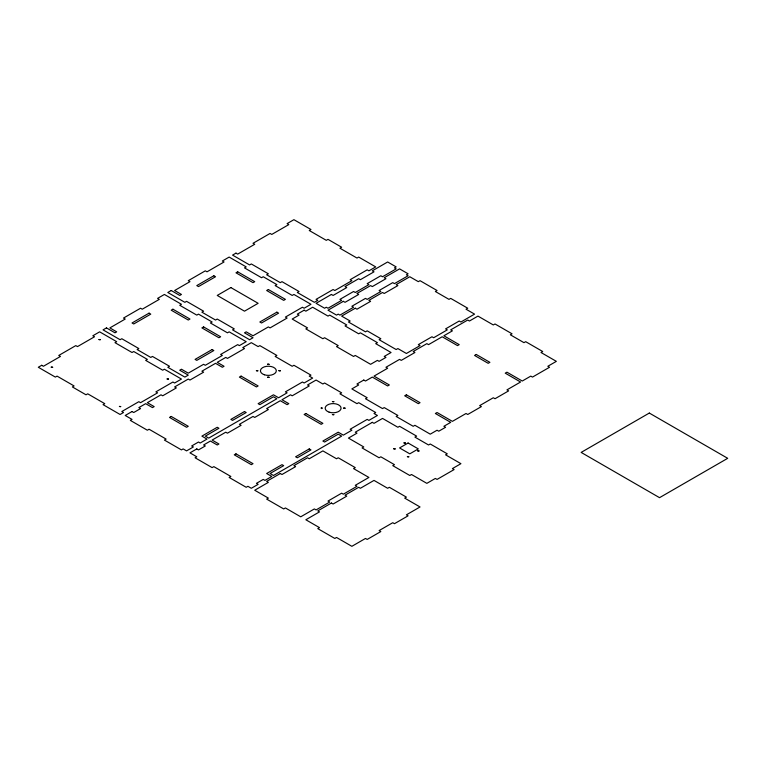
<?xml version="1.0" encoding="UTF-8"?>
<svg xmlns="http://www.w3.org/2000/svg" width="766" height="766" viewBox="0 0 766 766"><rect width="100%" height="100%" fill="white"/><g stroke="black" fill="none" stroke-linecap="round" stroke-linejoin="round"><path stroke-width="1.15" d="M417.604 450.82L419.031 450.954L417.604 450.82M267.65 377.207L269.077 377.265L267.65 377.207M51.236 367.153L52.653 367.259L51.236 367.153M98.948 339.606L100.375 339.711L99.025 339.501M119.4 406.507L120.817 406.612L119.467 406.401M167.112 378.959L168.539 379.065L167.112 378.959M256.409 370.696L257.836 370.801L256.409 370.696M267.66 364.195L269.077 364.31L267.66 364.195M278.91 370.696L280.327 370.801L278.91 370.696M332.415 401.585L333.832 401.69L332.415 401.585M332.415 414.569L333.832 414.684L332.415 414.569M343.666 408.077L345.083 408.182L343.666 408.077M393.762 448.809L395.189 448.914L393.762 448.809M403.988 442.911L405.405 443.016L403.988 442.911M407.397 456.68L408.814 456.795L407.397 456.68M321.193 408.029C321.94 409.781 323.405 406.938 321.193 408.029M41.709 365.286L38.3 367.259L55.343 377.092L57.048 376.116L74.091 385.949L72.387 386.935L86.012 394.806L87.717 393.82L104.76 403.663L103.056 404.649L120.099 414.483L123.508 412.52L121.804 411.534L138.847 401.69L140.551 402.677L157.585 392.843L155.881 391.857L172.924 382.014L174.629 383L181.446 379.065L164.403 369.222L162.698 370.208L145.664 360.374L147.359 359.388L133.734 351.517L132.03 352.504L114.986 342.661L116.691 341.674L99.647 331.841L92.83 335.776L94.534 336.762L77.49 346.596L75.786 345.61L58.752 355.453L60.457 356.439L43.413 366.272L41.709 365.286M106.464 327.905L103.056 329.868L120.099 339.711L121.804 338.725L138.847 348.568L137.143 349.545L150.768 357.416L152.472 356.439L169.516 366.272L167.811 367.259L184.855 377.092L188.264 375.129L179.742 370.208L181.446 369.222L188.264 373.157L203.603 364.31L205.307 365.286L222.341 355.453L220.637 354.466L237.68 344.633L239.385 345.61L246.202 341.674L229.158 331.841L227.454 332.827L210.42 322.984L212.125 321.998L198.49 314.127L196.785 315.113L179.742 305.27L181.446 304.293L164.403 294.45L157.585 298.386L159.29 299.372L142.256 309.205L140.551 308.229L123.508 318.062L125.212 319.049L109.873 327.905L116.691 331.841L114.986 332.827L106.464 327.905M171.22 290.515L167.811 292.488L184.855 302.321L186.559 301.335L203.603 311.178L201.898 312.164L215.533 320.035L217.238 319.049L234.272 328.892L232.567 329.868L249.611 339.711L253.019 337.739L244.498 332.827L246.202 331.841L253.019 335.776L268.359 326.919L270.063 327.905L287.106 318.062L285.402 317.086L302.436 307.243L304.14 308.229L310.958 304.293L293.914 294.45L292.21 295.437L275.176 285.594L276.88 284.617L263.245 276.746L261.541 277.723L244.498 267.889L246.202 266.903L229.158 257.07L222.341 261.005L224.045 261.982L207.011 271.825L205.307 270.838L188.264 280.682L189.968 281.658L174.629 290.515L181.446 294.45L179.742 295.437L171.22 290.515M235.976 253.134L232.567 255.097L249.611 264.94L251.315 263.954L268.359 273.788L266.654 274.774L280.289 282.644L281.993 281.658L299.027 291.501L297.323 292.488L314.366 302.321L317.775 300.358L316.071 299.372L333.114 289.529L334.819 290.515L351.862 280.682L350.158 279.695L367.192 269.852L368.896 270.838L375.713 266.903L358.68 257.07L356.975 258.046L339.932 248.213L341.636 247.226L328.001 239.356L326.297 240.342L309.253 230.499L310.958 229.513L293.914 219.679L287.106 223.615L288.811 224.601L271.767 234.434L270.063 233.448L253.019 243.291L254.724 244.277L237.68 254.111L235.976 253.134M149.064 313.141L132.03 322.984L133.734 323.97L150.768 314.127L149.064 313.141M213.829 275.76L196.785 285.594L198.49 286.58L215.533 276.746L213.829 275.76M172.924 309.205L171.22 310.192L188.264 320.035L189.968 319.049L172.924 309.205M237.68 271.825L235.976 272.811L253.019 282.644L254.724 281.658L237.68 271.825M230.863 287.566L217.238 295.437L244.498 311.178L258.132 303.307L230.863 287.566M203.603 326.919L201.898 327.905L218.932 337.739L220.637 336.762L203.603 326.919M268.359 289.529L266.654 290.515L283.698 300.358L285.402 299.372L268.359 289.529M212.125 349.545L195.081 359.388L196.785 360.374L213.829 350.531L212.125 349.545M276.88 312.164L259.837 321.998L261.541 322.984L278.585 313.141L276.88 312.164M304.14 310.192L297.323 314.127L299.027 315.113L292.21 319.049L307.549 327.905L305.845 328.892L322.888 338.725L324.593 337.739L338.227 345.61L336.523 346.596L353.566 356.439L355.271 355.453L370.6 364.31L377.418 360.374L379.122 361.351L385.94 357.416L384.235 356.439L391.053 352.504L375.713 343.647L377.418 342.661L360.384 332.827L358.68 333.804L345.045 325.933L346.749 324.956L329.706 315.113L328.001 316.099L312.662 307.243L305.845 311.178L304.14 310.192M331.41 294.45L316.071 303.307L324.593 308.229L326.297 307.243L328.001 308.229L341.636 300.358L339.932 299.372L353.566 291.501L355.271 292.488L368.896 284.617L367.192 283.631L380.826 275.76L382.531 276.746L396.166 268.876L394.461 267.889L396.166 266.903L387.644 261.982L372.305 270.838L374.009 271.825L360.384 279.695L358.68 278.709L345.045 286.58L346.749 287.566L333.114 295.437L331.41 294.45M132.03 411.534L125.212 415.469L132.03 419.404L130.325 420.39L147.359 430.224L149.064 429.238L166.107 439.081L164.403 440.067L181.446 449.901L183.151 448.914L186.559 450.887L193.377 446.951L191.672 445.965L198.49 442.03L200.194 443.016L207.011 439.081L201.898 436.132L217.238 427.275L218.932 428.261L205.307 436.132L208.716 438.095L276.88 398.741L273.472 396.778L259.837 404.649L258.132 403.663L273.472 394.806L278.585 397.755L287.106 392.843L285.402 391.857L302.436 382.014L304.14 383L312.662 378.078L309.253 376.116L310.958 375.129L293.914 365.286L292.21 366.272L275.176 356.439L276.88 355.453L259.837 345.61L258.132 346.596L251.315 342.661L242.793 347.582L244.498 348.568L227.454 358.402L225.75 357.416L217.238 362.337L224.045 366.272L222.341 367.259L215.533 363.323L201.898 371.194L203.603 372.18L189.968 380.051L188.264 379.065L174.629 386.935L176.333 387.922L162.698 395.792L160.994 394.806L147.359 402.677L154.177 406.612L152.472 407.598L145.664 403.663L138.847 407.598L140.551 408.584L133.734 412.52L132.03 411.534M343.34 301.335L328.001 310.192L336.523 315.113L338.227 314.127L339.932 315.113L353.566 307.243L351.862 306.256L365.487 298.386L367.192 299.372L380.826 291.501L379.122 290.515L392.757 282.644L394.461 283.631L408.096 275.76L406.392 274.774L408.096 273.788L399.574 268.876L384.235 277.723L385.94 278.709L372.305 286.58L370.6 285.594L356.975 293.464L358.68 294.45L345.045 302.321L343.34 301.335M355.271 308.229L341.636 316.099L350.158 321.021L348.453 321.998L365.487 331.841L367.192 330.855L380.826 338.725L379.122 339.711L396.166 349.545L397.87 348.568L406.392 353.48L420.027 345.61L418.322 344.633L431.957 336.762L433.661 337.739L447.287 329.868L445.582 328.892L459.217 321.021L460.921 321.998L474.556 314.127L466.034 309.205L467.739 308.229L450.695 298.386L448.991 299.372L435.356 291.501L437.06 290.515L420.027 280.682L418.322 281.658L409.8 276.746L396.166 284.617L397.87 285.594L384.235 293.464L382.531 292.488L368.896 300.358L370.6 301.335L356.975 309.205L355.271 308.229M171.22 416.455L169.516 417.432L186.559 427.275L188.264 426.289L171.22 416.455M241.089 376.116L239.385 377.092L256.428 386.935L258.132 385.949L241.089 376.116M244.498 411.534L230.863 419.404L232.567 420.39L246.202 412.52L244.498 411.534M196.785 448.914L189.968 452.859L196.785 456.795L195.081 457.771L212.125 467.614L213.829 466.628L230.863 476.471L229.158 477.448L246.202 487.291L247.906 486.305L251.315 488.277L258.132 484.342L256.428 483.356L263.245 479.42L264.95 480.406L271.767 476.471L266.654 473.512L281.993 464.665L283.698 465.642L270.063 473.512L273.472 475.485L341.636 436.132L338.227 434.159L324.593 442.03L322.888 441.044L338.227 432.196L343.34 435.145L351.862 430.224L350.158 429.238L367.192 419.404L368.896 420.39L377.418 415.469L374.009 413.496L375.713 412.52L358.68 402.677L356.975 403.663L339.932 393.82L341.636 392.843L324.593 383L322.888 383.986L316.071 380.051L307.549 384.972L309.253 385.949L292.21 395.792L290.515 394.806L281.993 399.728L288.811 403.663L287.106 404.649L280.289 400.714L266.654 408.584L268.359 409.561L254.724 417.432L253.019 416.455L239.385 424.326L241.089 425.302L227.454 433.173L225.75 432.196L212.125 440.067L218.932 444.002L217.238 444.979L210.42 441.044L203.603 444.979L205.307 445.965L198.49 449.901L196.785 448.914M235.976 453.836L234.272 454.822L251.315 464.665L253.019 463.679L235.976 453.836M305.845 413.496L304.14 414.483L321.184 424.326L322.888 423.339L305.845 413.496M363.783 380.051L356.975 383.986L358.68 384.972L351.862 388.908L367.192 397.755L365.487 398.741L382.531 408.584L384.235 407.598L397.87 415.469L396.166 416.455L413.209 426.289L414.913 425.302L430.253 434.159L437.06 430.224L438.765 431.21L445.582 427.275L443.878 426.289L450.695 422.353L435.356 413.496L437.06 412.52L452.4 421.367L466.034 413.496L467.739 414.483L481.374 406.612L479.669 405.626L493.304 397.755L495.008 398.741L508.634 390.871L506.939 389.884L520.564 382.014L505.234 373.157L506.939 372.18L522.268 381.028L530.79 376.116L532.494 377.092L549.538 367.259L547.834 366.272L556.355 361.351L541.016 352.504L542.721 351.517L525.677 341.674L523.973 342.661L510.338 334.79L512.042 333.804L495.008 323.97L493.304 324.956L477.965 316.099L469.443 321.021L467.739 320.035L450.695 329.868L452.4 330.855L443.878 335.776L459.217 344.633L457.513 345.61L442.174 336.762L428.548 344.633L426.844 343.647L413.209 351.517L414.913 352.504L401.279 360.374L399.574 359.388L385.94 367.259L387.644 368.245L374.009 376.116L389.348 384.972L387.644 385.949L372.305 377.092L365.487 381.028L363.783 380.051M309.253 448.914L295.619 456.795L297.323 457.771L310.958 449.901L309.253 448.914M406.392 394.806L404.687 395.792L418.322 403.663L420.027 402.677L406.392 394.806M476.26 354.466L474.556 355.453L488.191 363.323L489.895 362.337L476.26 354.466M280.289 473.512L266.654 481.383L268.359 482.369L254.724 490.24L268.359 498.111L266.654 499.097L283.698 508.93L285.402 507.954L300.732 516.811L314.366 508.93L316.071 509.917L329.706 502.046L328.001 501.06L341.636 493.189L343.34 494.175L356.975 486.305L355.271 485.318L368.896 477.448L353.566 468.601L355.271 467.614L338.227 457.771L336.523 458.757L322.888 450.887L309.253 458.757L307.549 457.771L293.914 465.642L295.619 466.628L281.993 474.499L280.289 473.512M372.305 422.353L355.271 432.196L356.975 433.173L348.453 438.095L363.783 446.951L362.088 447.938L379.122 457.771L380.826 456.795L394.461 464.665L392.757 465.642L409.8 475.485L411.505 474.499L426.844 483.356L435.356 478.434L437.06 479.42L454.104 469.577L452.4 468.601L460.921 463.679L445.582 454.822L447.287 453.836L430.253 444.002L428.548 444.979L414.913 437.108L416.618 436.132L399.574 426.289L397.87 427.275L382.531 418.418L374.009 423.339L372.305 422.353M408.096 443.016L399.574 447.938L409.8 453.836L418.322 448.914L408.096 443.016M331.41 503.032L317.775 510.903L319.479 511.889L305.845 519.76L319.479 527.63L317.775 528.617L334.819 538.45L336.523 537.464L351.862 546.321L365.487 538.45L367.192 539.436L380.826 531.566L379.122 530.579L392.757 522.709L394.461 523.695L408.096 515.824L406.392 514.838L420.027 506.968L404.687 498.111L406.392 497.124L389.348 487.291L387.644 488.277L374.009 480.406L360.384 488.277L358.68 487.291L345.045 495.162L346.749 496.148L333.114 504.018L331.41 503.032M649.309 413.056L581.145 452.409L659.536 497.67L727.7 458.317L649.309 413.056M329.141 412.165A7.957 4.596 0 0 0 341.071 408.182A7.957 4.596 0 0 0 329.141 404.209A7.957 4.596 0 0 0 329.141 412.165M264.385 374.775A7.957 4.596 0 0 0 276.306 370.801A7.957 4.596 0 0 0 264.385 366.828A7.957 4.596 0 0 0 264.385 374.775"/></g></svg>
